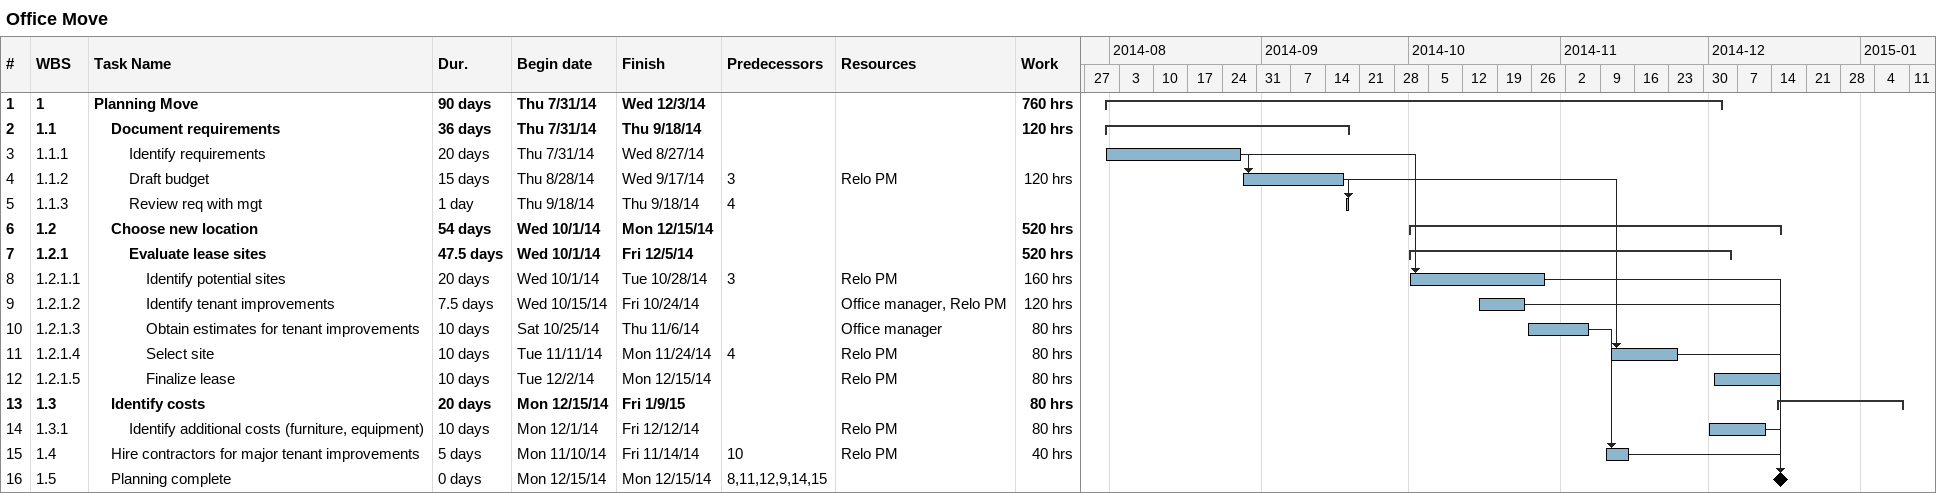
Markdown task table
Office Move

| ID | WBS | Task | Duration | Start | Finish | Predecessors | Resources | Work (h) |
|---|---|---|---|---|---|---|---|---|
| 1 | 1 | **Planning Move** | 90d | 2014-07-31 | 2014-12-03 |  |  | 760 |
| 2 | 1.1 | **Document requirements** | 36d | 2014-07-31 | 2014-09-18 |  |  | 120 |
| 3 | 1.1.1 | Identify requirements | 20d | 2014-07-31 | 2014-08-27 |  |  |  |
| 4 | 1.1.2 | Draft budget | 15d | 2014-08-28 | 2014-09-17 | 3 | Relo PM | 120 |
| 5 | 1.1.3 | Review req with mgt | 1d | 2014-09-18 | 2014-09-18 | 4 |  |  |
| 6 | 1.2 | **Choose new location** | 54d | 2014-10-01 | 2014-12-15 |  |  | 520 |
| 7 | 1.2.1 | **Evaluate lease sites** | 47.5d | 2014-10-01 | 2014-12-05 |  |  | 520 |
| 8 | 1.2.1.1 | Identify potential sites | 20d | 2014-10-01 | 2014-10-28 | 3 | Relo PM | 160 |
| 9 | 1.2.1.2 | Identify tenant improvements | 7.5d | 2014-10-15 | 2014-10-24 |  | Office manager, Relo PM | 120 |
| 10 | 1.2.1.3 | Obtain estimates for tenant improvements | 10d | 2014-10-25 | 2014-11-06 |  | Office manager | 80 |
| 11 | 1.2.1.4 | Select site | 10d | 2014-11-11 | 2014-11-24 | 4 | Relo PM | 80 |
| 12 | 1.2.1.5 | Finalize lease | 10d | 2014-12-02 | 2014-12-15 |  | Relo PM | 80 |
| 13 | 1.3 | **Identify costs** | 20d | 2014-12-15 | 2015-01-09 |  |  | 80 |
| 14 | 1.3.1 | Identify additional costs (furniture, equipment) | 10d | 2014-12-01 | 2014-12-12 |  | Relo PM | 80 |
| 15 | 1.4 | Hire contractors for major tenant improvements | 5d | 2014-11-10 | 2014-11-14 | 10 | Relo PM | 40 |
| 16 | 1.5 | Planning complete | 0d | 2014-12-15 | 2014-12-15 | 8, 11, 12, 9, 14, 15 |  |  |
